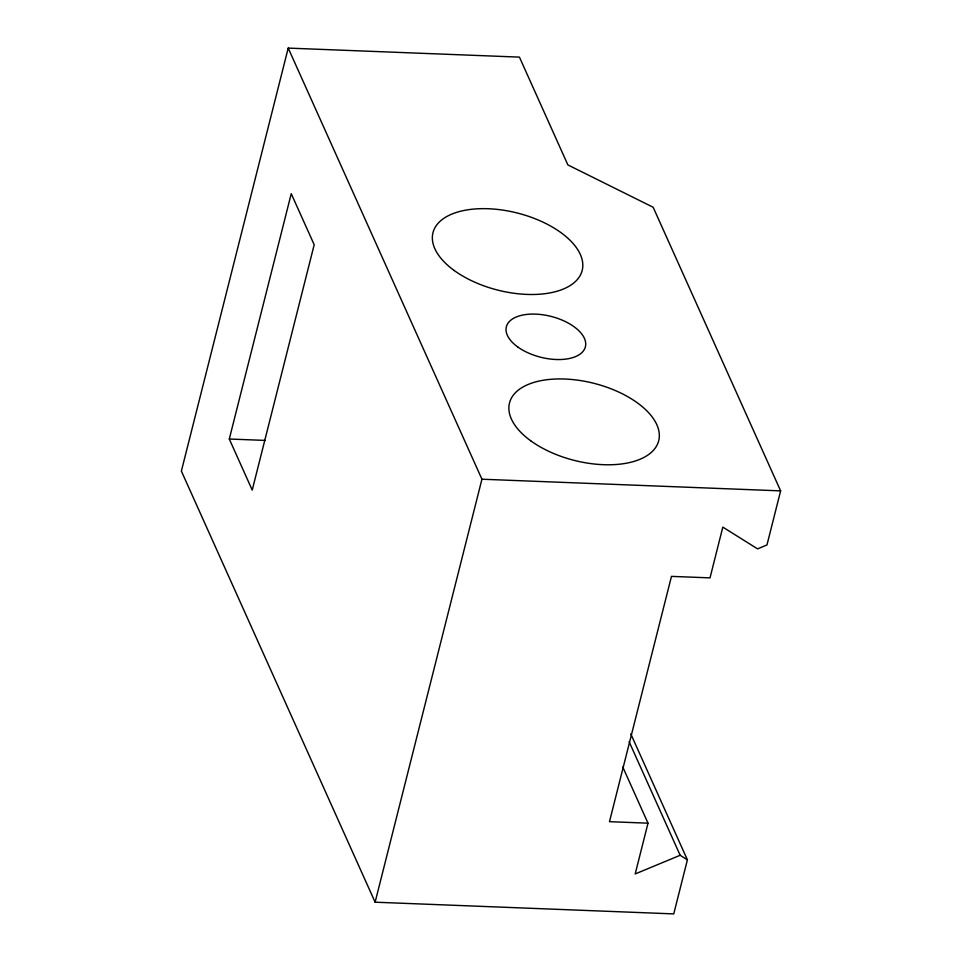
<?xml version="1.0" encoding="UTF-8"?>
<svg xmlns="http://www.w3.org/2000/svg" width="962" height="962" viewBox="0 0 962 962"><rect width="100%" height="100%" fill="white"/><g stroke="black" fill="none" stroke-linecap="round" stroke-linejoin="round"><path stroke-width="1.44" d="M687.397 859.86L680.158 855.278L635.197 873.941L648.003 823.183L609.475 821.68L671.476 576.37L710.016 577.873L722.823 527.116L757.587 548.881L766.967 544.949L780.627 490.873L653.162 207.263L567.869 164.911L519.432 57.119L288.215 48.1L181.373 471.103L375.12 902.2L673.749 913.9L687.397 859.86L630.783 733.874M229.293 439.021L291.245 193.687L314.189 244.745L252.224 490.079L229.293 439.021L264.923 440.404M375.12 902.2L481.938 479.22L288.215 48.1M481.938 479.22L780.627 490.873M629.124 741.726L680.158 855.278M622.763 767.003L648.003 823.183M530.735 440.8A76.948 39.767 14.2 0 0 656.709 445.743A76.948 39.767 14.2 0 0 564.85 379.028A76.948 39.767 14.2 0 0 530.735 440.8M454.22 270.514A76.948 39.767 14.2 0 0 580.194 275.457A76.948 39.767 14.2 0 0 488.335 208.742A76.948 39.767 14.2 0 0 454.22 270.514M517.592 346.849A40.765 21.068 14.2 0 0 584.331 349.471A40.765 21.068 14.2 0 0 535.654 314.129A40.765 21.068 14.2 0 0 517.592 346.849"/></g></svg>
